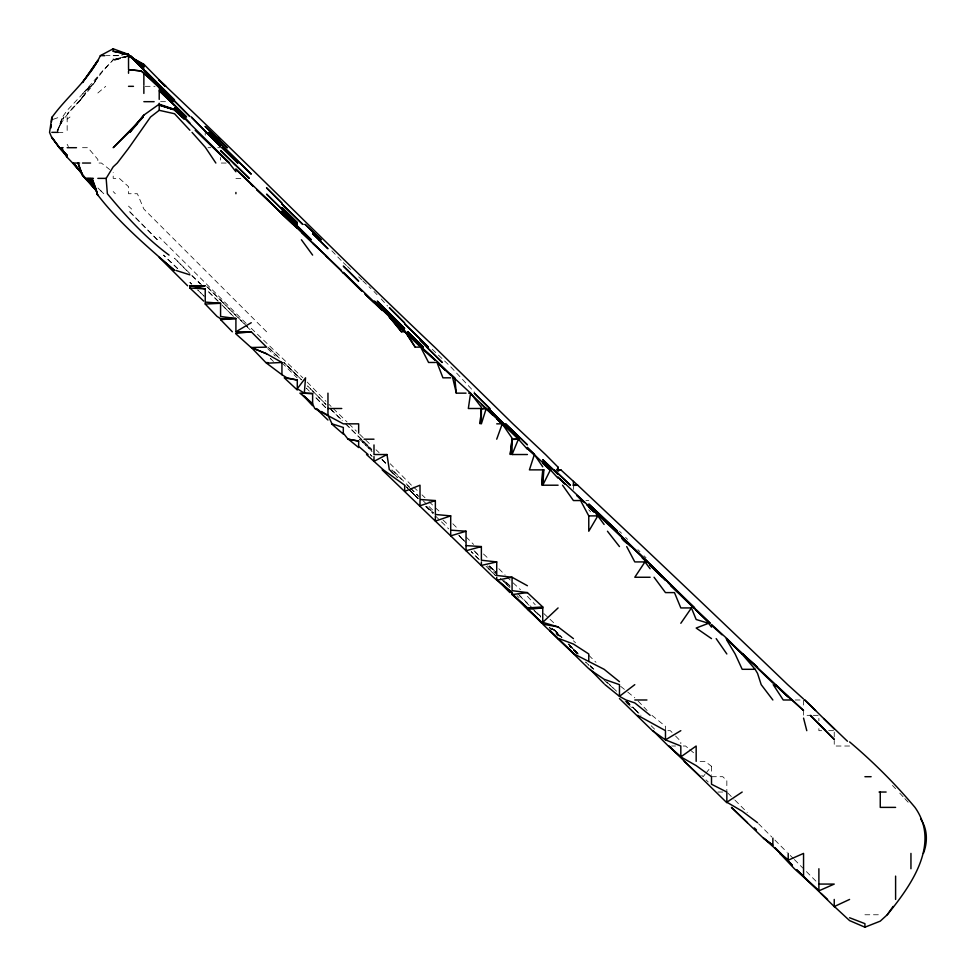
<?xml version="1.0" encoding="UTF-8"?>
<svg xmlns="http://www.w3.org/2000/svg" width="976" height="976" viewBox="0 0 976 976"><rect width="100%" height="100%" fill="white"/><g stroke="black" fill="none" stroke-linecap="round" stroke-linejoin="round"><path stroke-width="0.73" stroke-dasharray="4.88 3.66" d="M57.328 132.358L62.476 117.01L67.161 110.398L89.719 86.327L82.496 93.989L102.492 70.992L113.192 59.841L128.527 55.644M57.682 130.955L62.623 117.01L57.279 130.955L63.952 117.01L57.12 131.077C66.283 109.983 86.754 97.088 97.844 77.141L91.158 86.327L102.98 70.992L113.192 59.841L113.192 55.644L121.439 55.656M704.989 774.383L703.123 776.701L701.134 774.737M705.916 773.224L711.504 766.294L705.026 761.353L697.645 761.353M97.844 93.001L105.725 86.327M67.161 119.072L70.004 117.01M53.155 119.328L59.804 117.01M127.136 56.376L113.192 60.597L127.136 56.681M127.136 56.01L113.192 59.646L128.527 56.181M113.192 55.705L122.183 55.669M106.006 55.644L110.056 55.644M145.265 86.327L155.025 86.327M160.601 101.675L168.97 101.675M59.255 132.358L62.891 132.358M82.496 147.693L87.901 147.693L97.844 159.405L97.844 163.041L101.419 163.041L109.654 169.531M208.022 147.693L210.816 147.693M217.782 147.693L220.576 147.693M226.151 163.041L220.576 163.041L220.576 157.453M235.911 178.376L242.89 178.376M585.905 500.554L588.772 500.554M795.184 699.987L803.553 699.987L803.553 706.966M811.922 715.335L803.553 715.335L803.553 708.356M813.313 715.335L818.888 715.335L818.888 720.91M667.901 730.67L670.329 730.67L674.526 734.965M821.682 730.67L818.888 730.67L818.888 726.486M828.661 730.67L834.236 730.67M671.61 746.018L675.563 746.018M683.212 746.018L685.591 746.018L688.763 748.702M849.584 746.018L834.236 746.018L834.236 740.43M711.504 776.701L722.777 776.701L726.839 780.629L726.839 792.036M717.86 792.036L723.85 792.036M864.919 914.768L880.254 914.768M620.638 686.311L626.531 691.093M627.714 692.057L634.79 697.791M651.931 715.335L665.473 726.351L665.473 730.67M689.825 749.592L694.046 753.167M435.357 507.764L441.469 513.181M413.568 487.146L418.936 492.002M513.12 582.843L520.464 589.675M532.518 608.89L540.704 616.49M543.791 613.526L554.283 623.286M343.308 262.642L346.431 265.557M347.468 266.533L350.591 269.449M376.028 449.777L379.078 452.62M128.527 206.143L131.638 209.059M251.259 328.326L302.828 377.822M443.019 520.001L448.509 525.198M365.768 440.152L371.929 445.947M483.486 553.99L488.769 558.943M573.424 640.793L575.572 642.818M540.545 616.271L534.421 610.024M220.576 300.181L221.479 301.108L206.009 285.773L250.246 329.607M422.01 494.869L424.999 497.711M411.421 485.206L390.266 463.795M368.989 286.724L370.99 288.628M503.628 580.269L509.96 586.308M590.541 666.767L592.322 668.462M358.656 276.842L361.767 279.819M362.804 280.807L367.989 285.773M487.439 565.86L495.686 573.754M426.683 506.788L433.185 513.022M552.013 628.141L561.871 637.694M246.111 323.385L159.21 237.07M191.955 275.818L200.226 283.784M604.12 679.979L608.963 684.652M507.288 577.255L510.155 580.025M425.487 506.361L433.161 513.766M609.512 684.652L615.478 690.41M372.1 456.341L370.221 454.523L372.1 456.365M706.026 779.873L708.21 781.983M348.932 423.84L356.484 431.185M359.668 434.259L364.731 439.188M267.973 347.139L279.795 358.595L268.241 347.139M407.151 485.206L409.286 487.292M410.359 488.329L418.936 496.65M578.39 653.969L568.117 643.892M593.798 669.304L588.772 664.424L593.75 669.304M517.012 595.616L519.086 597.629M626.787 702.903L631.789 707.746M333.206 408.505L347.053 421.998M329.01 404.418L331.108 406.455M345.602 423.84L371.832 449.655L345.76 423.84M382.067 459.562L387.252 464.613M361.059 439.188L371.832 449.68M191.991 275.574L201.446 284.748M406.724 487.256L409.786 490.233M410.811 491.233L417.972 498.187L408.761 489.196L417.972 498.407L408.822 489.244M500.31 578.292L509.923 587.662L502.469 580.378M588.772 655.274L595.97 662.289M297.29 375.601L283.821 362.474L301.523 379.847L283.931 362.474M382.092 459.562L386.228 463.6M189.893 273.536L174.545 258.189L188.197 272.133M606.901 681.919L617.32 691.947M435.357 515.889L448.655 528.858M307.184 382.08L325.984 401.356M429.037 501.579L433.246 505.702M331.059 409.493L342.283 420.497M329.888 408.505L342.271 420.632M568.191 643.867L577.402 652.993M517.78 593.652L532.274 607.938M625.018 701.061L631.533 707.454M626.677 700.988L638.938 713.224M573.424 649.113L578.353 653.969M409.676 487.256L392.498 469.871M410.713 488.281L417.948 495.43M422.925 500.554L433.32 510.692M560.151 636.596L551.965 628.422L560.053 636.608M549.561 627.495L551.708 629.605M555.954 633.814L558.089 635.925M404.674 485.206L407.748 488.244L405.772 486.219M273.475 361.498L270.523 358.582L273.475 361.498M651.138 725.741L656.104 730.67M474.055 550.732L479.289 555.917M577.231 653.969L569.289 645.978L576.279 652.993L573.424 650.077M549.476 627.556L551.623 629.703M267.668 348.603L275.195 356.069M281.942 362.767L297.094 377.822M466.04 536.898L473.592 544.425M489.391 566.092L495.674 572.363M222.516 302.133L250.234 329.888M619.455 531.237L621.505 533.274M625.592 537.373L627.641 539.411M637.865 549.647L639.914 551.684M644.001 555.783L646.051 557.821M266.594 331.791L143.862 209.059L137.384 193.724L128.527 193.724L128.527 186.648L119.34 178.376L113.192 178.376L113.192 172.325M727.864 793.061L734.001 799.198M735.026 800.222L747.299 812.496M758.547 823.744L771.845 837.042M774.92 840.104L787.193 852.377M790.255 855.452L793.329 858.514M794.354 859.539L817.876 883.06M475.031 551.855L479.265 556.076M113.192 191.577L115.327 193.724M309.343 391.156L306.33 388.143L309.331 391.156M432.209 349.237L450.705 366.793L474.324 392.047M558.089 633.497L553.002 628.385L562.103 637.596M325.935 404.357L307.574 385.935L312.625 391.095M341.161 260.482L329.925 248.831M452.827 523.746L457.085 528.016M626.385 701.049L633.741 708.43M549.146 627.275L551.135 629.276M498.834 568.715L505.178 575.12M519.464 595.592L530.566 606.852M466.04 542.668L458.83 535.397L463.978 540.741M312.625 391.01L325.923 404.479M389.558 469.871L394.597 474.946M382.092 459.757L386.228 463.942M634.79 709.491L638.633 713.383M391.925 469.871L402.551 480.643M534.653 611.025L540.728 617.21M390.62 470.883L394.633 474.983M675.575 736.038L680.821 741.418L680.821 743.712M634.79 709.003L640.976 715.335M373.991 291.495L377.078 294.703M381.213 298.973L387.606 306.037M892.467 785.448L895.602 788.73M638.097 701.036L647.125 710.516M391.156 470.957L397.403 477.532L390.119 469.871M527.406 596.299L535.251 604.766M899.762 793.134L903.825 797.538M904.85 798.636L909.925 804.151M588.772 509.777L590.553 511.814M67.161 144.302L68.381 146.559M834.236 732.061L834.236 739.039M711.504 766.294L711.504 775.212M573.424 485.206L573.424 489.44M205.241 132.358L205.241 135.139M67.161 117.01L67.161 132.358M90.402 86.327L79.141 101.675L67.161 113.96L79.068 101.675L90.402 86.327M82.496 97.112L79.19 101.675L82.496 97.112M433.185 512.632L426.658 506.593L433.185 512.632M177.583 268.522L163.48 255.09L177.583 268.498M510.033 586.027L504.97 581.159L510.045 586.027M588.772 665.095L585.624 662.057L588.772 665.083M218.051 301.108L207.376 290.616L218.051 301.108M191.674 284.04L189.893 282.308L191.662 284.04M204.167 296.204L197.725 289.945L204.167 296.204M463.905 540.594L458.574 535.397L463.905 540.619M371.929 451.241L359.571 439.188L371.929 451.278M495.637 575.657L485.902 566.141L495.649 575.657M103.785 193.724L97.844 187.868L103.785 193.724M495.698 572.046L489.549 565.97L495.698 572.046M417.972 498.346L408.761 489.244L417.972 498.358M479.338 559.663L471.188 551.611L479.338 559.712M233.496 316.456L221.65 304.658L233.496 316.456M157.331 239.742L128.527 210.535L157.331 239.742M325.496 407.419L314.772 396.598L325.496 407.419M573.424 649.308L568.191 643.965L573.424 649.308"/><path stroke-width="1.46" d="M803.553 699.011L787.681 684.652C718.116 617.747 647.979 551.403 577.719 485.206L573.424 485.438L573.424 481.351L560.871 469.871L557.076 469.871L558.089 467.199L545.511 454.523L512.925 423.84L434.674 347.139C341.722 259.287 252.406 167.677 159.21 80.069L165.615 86.327L143.862 64.27L129.808 56.645M527.406 447.386L534.372 454.523L529.419 469.871L543.876 469.871L542.741 485.206L558.089 485.206M51.033 127.856L51.252 124.867M51.484 121.878L51.826 117.376L51.826 119.78M304.317 393.157L305.549 377.822L297.29 388.753L304.317 393.157L312.625 393.56L312.625 403.832L314.736 408.505L343.308 423.84L358.656 423.84L358.656 433.161M527.406 454.523L512.071 454.523L518.415 439.188L512.071 439.188L510.228 454.523L512.071 439.444L518.415 439.188L527.406 449.265M63.098 147.693L61.244 147.693L67.161 156.965L59.56 147.693L67.161 155.696L59.487 147.693L51.826 137.726L49.556 132.358L51.826 117.376M742.187 653.627L726.193 638.621L803.553 710.491L779.8 689.337M923.394 853.402C927.737 842.41 927.639 829.088 920.771 819.181M470.127 393.157L486.219 408.505L481.375 423.84L481.375 408.505L480.155 423.84L481.375 408.846L486.219 408.505L502.25 423.84L512.071 438.151M496.723 439.188L502.25 423.84L496.723 418.521L518.415 439.188M542.741 466.821L534.372 454.523L527.406 448.118L550.403 469.871L542.741 485.206L542.741 469.871L541.961 485.206L542.741 470.249L543.876 469.871M52.204 117.01C67.551 95.929 89.023 79.666 100.357 55.644L113.192 48.8L128.527 54.449L121.549 53.57L128.527 54.327L128.527 55.156M604.12 524.454L597.8 515.889L588.772 531.237L588.772 515.889L580.574 500.554L573.424 500.554L562.554 485.206M169.055 255.09C145.705 237.937 125.721 215.977 107.36 193.724L106.152 178.376L113.192 166.835L117.291 163.041L128.527 148.352M90.963 70.992L97.844 60.719L82.496 82.521L97.844 60.402M650.138 568.764L644.977 561.92L634.79 577.255L650.138 577.255M680.821 623.286L691.423 607.938L696.169 619.504L708.564 623.286L711.504 627.153M834.236 906.375L849.584 920.6L864.919 927.2L880.254 921.149L887.245 914.768L893.101 906.436M129.003 147.693L150.536 117.01L159.21 110.312L174.545 113.741L189.893 130.259M130.101 132.358L143.862 115.095L159.21 104.164L174.545 109.483L183.317 117.01L229.494 163.041L213.573 147.693M887.245 914.768C910.84 885.83 940.986 844.057 914.976 807.384C895.199 783.789 873.13 761.78 849.584 741.894M143.862 115.095L129.296 132.358L143.155 117.01L113.192 147.693L136.64 124.818M573.424 638.621L558.089 626.897L542.741 622.359L558.089 607.938M634.79 684.652L619.455 696.339L604.998 684.652M652.981 730.67L668.353 746.018L680.821 756.9L696.169 746.018L696.169 761.353M757.535 822.719L742.187 811.178L726.839 802.223L742.187 792.036M297.29 388.753L297.29 380.042L286.968 377.822L281.942 374.723L281.942 362.474L266.594 353.788L251.259 347.456L265.74 362.474L266.594 363.206L267.802 362.474M680.821 730.67L665.473 739.869L652.407 730.67L619.455 698.548M220.576 318.64L220.576 319.628L235.911 318.53L220.576 318.64L217.087 316.456L205.241 304.061L205.241 302.084L220.576 303.292L220.576 316.456L235.911 318.53L235.911 331.791L251.259 322.714M389.326 469.871L386.996 454.523L373.991 461.355L366.512 454.523M796.794 869.75L834.236 906.582L849.584 899.433M708.564 623.286L696.169 628.044L711.504 638.621M557.076 469.871L558.089 470.847L560.871 469.871M525.93 607.938L512.071 593.725L527.406 607.938L527.406 609.353L542.741 607.938L527.406 607.938L512.071 594.591L512.071 592.603L493.344 577.255L466.04 550.745L466.04 531.237L450.705 530.163L450.705 515.889L435.357 514.474L435.357 500.554L420.009 505.8L420.009 500.554M450.705 515.889L435.357 521.086L382.177 469.871M466.04 531.237L450.705 535.861L435.357 521.086L435.357 515.889M527.406 585.734L512.071 577.255L496.723 575.45L496.723 561.92L481.375 560.236L481.375 546.572L466.04 550.745L450.705 535.861L450.705 531.237M496.723 561.92L481.375 565.409L481.375 561.92M235.911 333.414L251.259 331.791L266.594 347.139L251.259 347.517L266.594 353.788M512.071 594.591L527.406 592.603L542.741 606.938L542.741 622.359M527.406 607.938L542.741 606.938M205.241 304.061L220.576 303.292M266.594 362.474L266.594 363.206L281.942 362.474M100.357 55.644L104.883 55.644M128.527 86.327L133.456 86.327M143.862 101.675L154.135 101.675M51.826 132.358L58.316 132.358M67.161 147.693L76.482 147.693M95.904 190.186L85.205 178.376L94.684 187.819L82.496 175.521L78.043 163.041L82.496 175.253L85.583 178.376L73.298 163.041L79.593 163.041M82.496 163.041L90.548 163.041M85.876 178.376L96.002 190.186L87.169 178.376L96.063 190.296L85.876 178.376L93.415 178.376M97.844 178.376L106.152 178.376M235.911 331.791L251.259 331.791M404.674 331.023L390.424 318.261L404.674 331.718L389.326 316.993L401.478 331.791L404.674 331.791M420.009 345.785L404.967 331.791L420.009 346.334L405.199 331.791L415.178 347.139L420.009 347.139M435.357 362.474L428.574 362.474L420.693 347.139M450.705 377.822L442.933 377.822L436.98 362.474M452.681 377.822L456.341 393.157L466.04 393.157M468.687 393.157L470.591 393.157L481.375 407.26M327.96 408.505L341.759 408.505M486.219 408.505L468.334 408.505L470.591 393.157L437.394 362.474L445.581 370.319M496.723 423.84L502.25 423.84M327.96 393.157L327.96 415.276L332.035 423.84L343.308 427.464L343.308 433.1L348.029 439.188L358.656 441.067L358.656 446.361L368.098 454.523M364.048 439.188L373.991 439.188M386.996 454.523L373.991 454.523L373.991 444.934M573.18 485.206L577.719 485.206L573.424 481.351M588.772 515.889L597.8 515.889M644.977 561.92L634.79 561.92L626.702 546.572M691.423 607.938L680.821 607.938L674.465 592.603L665.473 592.603L654.054 577.255M772.87 699.987L761.195 684.652L757.535 673.367L755.131 669.304L742.187 669.304L735.135 653.969L726.839 640.207M634.79 699.987L646.929 699.987M791.182 699.987L783.24 699.987L773.212 684.652M864.919 776.701L871.129 776.701M879.059 792.036L886.123 792.036M895.602 807.384L880.254 807.384L880.254 792.036M818.888 884.061L834.236 884.085L818.888 890.844L794.391 868.75L779.873 853.402L788.205 860.185L803.553 853.402L803.553 868.225M312.625 393.56L299.925 393.157L312.625 403.832L304.146 396.073M205.241 288.896L189.893 285.663L205.241 285.773L189.893 285.773L189.893 288.018L205.241 288.896L205.241 301.108M466.04 545.608L481.375 546.572M435.357 500.554L420.009 499.48L420.009 485.206L404.674 491.392L404.674 485.206L383.409 469.871L373.991 461.355L373.991 456.597M527.406 592.603L512.071 590.651L512.071 577.255L496.723 580.256L496.723 577.255M297.29 380.042L284.236 377.822L297.29 389.997M348.029 439.188L358.656 441.067M558.089 626.897L542.741 624.164L573.424 653.408L558.089 638.816M121.549 53.058L128.527 54.388L113.192 51.264L113.192 48.8M113.192 51.264L128.527 54.473M121.549 53.29L128.527 54.802L121.549 52.606M160.601 105.396L174.545 109.654L182.915 117.01L174.545 109.654L160.601 105.335L174.545 109.678M175.973 270.425L189.893 274.842M121.549 52.753L128.527 54.973M160.601 105.469L173.155 109.617M559.126 638.621L573.424 644.05L588.772 653.969L588.772 661.484L604.12 669.304L619.455 681.687M849.584 917.745L864.919 923.638L864.919 927.2M574.132 653.969L588.772 661.484M132.358 58.462L143.862 64.977L129.808 56.425L143.862 65.612L129.832 56.474M318.688 410.005L316.041 408.505L327.96 420.022M321.336 411.518L327.96 415.276M637.694 715.335L665.473 730.67L665.473 739.869L680.821 746.018L680.821 756.9L696.169 765.611L711.504 776.701L711.504 784.24L726.839 792.036L726.839 802.223M133.639 59.499L143.862 66.124L130.882 57.255M589.455 669.304L604.12 679.284L619.455 684.652L619.455 696.339L626.019 699.987L634.79 702.915L650.138 715.335M130.882 57.328L143.862 66.612L129.832 55.644M772.87 838.067L772.87 845.228L763.256 838.067L731.439 807.384L747.445 822.719M266.594 363.206L281.942 374.723M772.87 845.228L763.439 838.067L788.205 860.185L788.205 853.402M348.371 439.188L358.656 447.557M129.418 55.644L143.862 67.905L130.442 55.644M500.017 582.269L512.071 592.603M331.535 423.84L343.308 434.088M432.063 357.57L421.071 347.139L438.224 362.474L450.705 375.077L437.394 362.474M726.839 638.487L711.504 624.445M742.541 653.969L757.535 667.316L742.821 653.969L772.87 683.078M774.554 684.652L776.652 686.518M159.21 99.381L159.21 90.731L174.545 105.152L159.21 88.95L171.447 101.675M621.712 538.435L630.764 546.572M235.911 333.89L250.673 347.139M159.21 90.731L186.599 117.01L174.545 105.005M527.406 609.353L542.741 623.286L527.406 608.658L541.851 623.286M486.255 408.505L496.723 418.033M680.821 756.9L668.865 746.018L726.839 802.736M390.424 318.286L404.674 331.303L389.326 317.151L404.674 331.511M280.039 211.792L341.307 270.425M711.504 625.238L721.959 634.803M774.92 684.652L788.205 696.84L775.31 684.652M684.188 761.353L700.487 776.701M847.485 741.272L823.744 718.482M558.089 476.959L650.138 564.287L693.838 607.938L670.524 585.563M481.375 404.418L492.355 414.788M497.76 419.961L501.932 423.84M527.406 448.509L533.86 454.523M821.06 893.357L827.575 899.433M301.56 232.483L325.386 255.09M421.071 347.139L435.357 360.473L421.498 347.139M582.306 500.554L576.755 495.357L584.465 502.628M804.932 699.987L834.236 728.974M642.232 557.918L646.49 561.92M228.042 162.028L195.2 130.308M266.594 198.958L256.688 189.551L276.123 208.047M696.169 610.012L710.235 623.286L680.821 595.006L708.491 622.249L696.169 609.878M205.241 131.284L220.576 146.668L191.308 117.01L206.302 132.358M622.688 539.411L627.007 543.498M189.893 288.018L203.703 301.108M754.277 827.868L756.449 829.917M293.117 224.407L266.594 198.909L297.29 228.347L235.911 168.982M373.991 302.633L364.987 294.057L382.263 310.527M729.035 641.403L742.187 653.932L726.986 638.621M804.602 699.987L815.594 710.504M233.423 163.041L249.246 178.376L220.576 150.524L235.911 165.432M235.911 169.397L253.431 186.428L251.259 184.354M542.741 463.246L549.671 469.871M404.967 331.791L420.009 346.175M619.455 534.128L694.644 607.938L665.473 579.646M662.753 577.255L650.138 565.128L661.679 576.243M665.473 580.525L650.138 565.458M281.942 213.585L293.203 224.407M312.625 243.158L319.847 250.112M325.984 256.041L340.831 270.425M131.821 57.767L143.862 69.406L130.796 56.706M594.018 511.827L586.625 504.714M542.741 461.904L550.928 469.871M343.308 272.804L361.815 291.043L343.308 272.731M437.651 362.474L445.263 369.916M573.693 653.969L588.772 668.694M619.455 534.153L604.12 519.683L663.021 577.255M136.628 62.757L159.21 85.437L143.862 69.747M512.071 431.831L488.476 408.505L519.415 439.188L512.071 431.77M573.424 653.676L549.903 630.435M650.138 564.592L662.985 577.255M343.308 272.328L389.326 316.614L401.478 331.791M667.608 582.05L678.296 592.603L667.608 581.977M634.79 549.293L647.539 561.92M420.009 340.453L442.213 362.474L426.768 347.139M818.888 724.082L834.236 739.418L810.251 715.335L825.44 730.67M776.066 849.157L792.329 865.517M496.723 579.463L509.923 592.603M796.44 869.762L818.888 890.844L818.888 868.75M549.817 630.435L557.894 638.621M187.624 285.773L159.21 257.359L174.545 270.425C147.217 246.55 118.718 222.65 96.807 193.724L97.844 195.395L92.012 178.376L96.258 189.539M325.557 255.09L327.96 257.554M590.004 669.304L604.12 683.786M220.576 319.628L232.349 331.791M788.205 860.844L792.012 864.797M217.648 137.482L219.6 139.531M80.569 171.398L67.161 157.282L61.244 147.693M302.902 395.256L312.625 405.772M550.403 469.871L558.089 478.24M340.722 270.425L343.308 273.256M80.593 171.398L72.98 163.041L82.496 174.106L73.298 163.041M192.028 132.358L205.241 147.217M742.187 654.249L755.131 669.304M607.462 531.237L619.455 546.572M229.116 163.041L235.911 171.739M301.401 239.742L312.625 255.09M716.164 638.621L726.839 653.969M205.57 147.693L215.855 163.041M96.258 190.296L88.328 178.376L96.258 190.918M405.455 331.791L415.178 347.139M95.868 189.381L90.597 178.376L97.246 192.443M803.553 718.116L806.786 730.67M454.743 377.822L456.341 393.157M910.95 853.402L910.95 868.75M895.602 876.106L895.602 899.433M834.236 899.433L834.236 906.582M803.553 868.75L803.553 876.582M558.089 467.199L558.089 470.847M512.071 439.188L512.071 454.523M235.911 192.455L235.911 193.724M159.21 103.249L159.21 110.312M143.862 73.981L143.862 85.168M143.862 86.327L143.862 93.428M128.527 55.644L128.527 68.649M128.527 70.992L128.527 73.285M141.093 70.992L128.527 69.589L141.093 70.992L143.862 72.59L173.191 101.675L158.197 86.327L141.093 70.992M626.885 542.876L623.701 540.106L626.885 542.888M182.329 117.01L174.545 110.068L184.22 119.06L182.317 117.01M165.774 86.327L159.21 80.386L165.713 86.327M565.482 484.242L560.2 479.436L565.482 484.242M582.404 500.554L579.415 497.784L582.404 500.554M570.374 485.206L554.222 469.871L570.374 485.206M237.802 163.041L221.991 147.693L237.802 163.041M601.423 515.889L588.772 504.031L617.613 531.237L601.387 515.889M594.152 511.851L588.772 506.8L594.152 511.827M598.459 515.889L596.299 513.876L598.459 515.889M321.141 239.742L305.11 224.407L321.141 239.742M454.474 377.822L450.705 374.272L454.438 377.822M553.551 469.871L542.741 459.635L558.089 474.397L553.551 469.871M227.127 147.693L205.241 126.502L227.127 147.693M175.107 101.675L160.064 86.327L189.893 116.534L175.107 101.675M521.587 439.188L505.592 423.84L527.406 444.873L521.587 439.188M224.431 147.693L208.547 132.358L251.259 174.155L224.431 147.693M160.576 86.327L145.424 70.992L174.545 100.052L160.601 86.327M347.834 270.425L343.308 266.082L358.656 281.186L347.834 270.425M295.765 224.407L281.942 211.048L311.222 239.742L295.765 224.407M389.326 315.529L374.394 301.108L404.674 330.559L389.326 315.529M302.804 224.407L281.942 203.984L302.804 224.407M281.942 209.181L266.594 194.139L297.29 224.407L281.942 209.181M420.009 338.879L404.674 323.886L428.366 347.139L420.009 338.879M489.806 408.505L474.324 393.157L489.806 408.505M283.565 209.059L281.942 207.473L297.29 222.601L283.565 209.059M423.255 347.139L407.919 331.791L423.255 347.139M318.92 239.742L312.625 233.593L327.96 248.77L318.92 239.742M184.037 117.01L174.545 107.738L189.893 123.244L184.037 117.01M67.161 155.44L59.243 147.693L51.826 137.238L59.524 147.693L67.161 155.44M281.942 203.191L266.594 187.892L281.942 203.191M389.326 313.101L377.261 301.108L404.674 328.473L389.326 313.101M780.678 853.402L774.822 847.595L780.678 853.402M398.074 316.456L389.326 307.708L404.674 323.093L398.074 316.456M297.29 227.75L281.942 212.073L297.29 227.75M143.862 69.857L130.003 55.644L143.862 69.918M96.429 190.918L89.353 178.376L96.429 190.979"/></g></svg>
